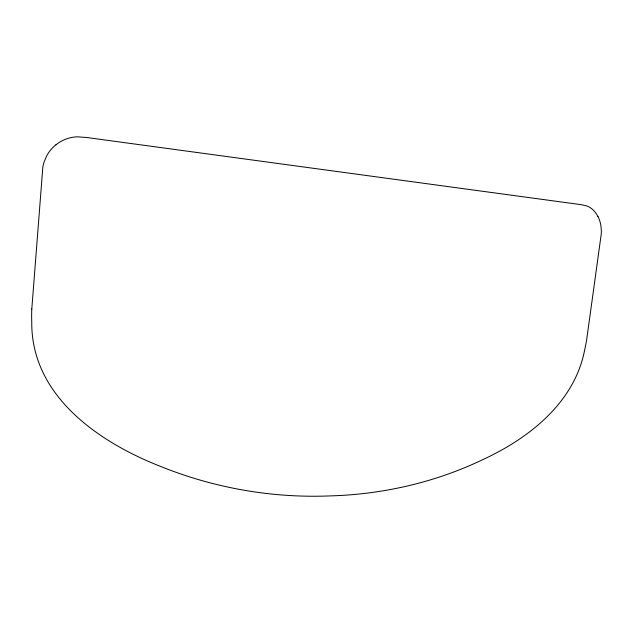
<?xml version="1.0" encoding="UTF-8"?>
<svg xmlns="http://www.w3.org/2000/svg" width="633" height="633" viewBox="0 0 633 633"><rect width="100%" height="100%" fill="white"/><g stroke="black" fill="none" stroke-linecap="round" stroke-linejoin="round"><path stroke-width="0.95" d="M31.8 308.967L42.854 166.914A41.604 40.132 55.7 0 1 44.065 162.111L46.597 156.05A38.36 36.983 54.6 0 1 55.862 144.815M31.792 308.967A159.405 150.061 -67.2 0 0 31.753 321.873C31.041 395.372 97.949 441.636 159.247 465.88C213.218 487.916 271.881 498.298 330.149 495.9C382.664 494.42 434.958 482.473 482.417 459.811C529.053 438.337 575.144 402.311 584.86 348.918A136.775 110.371 -75.4 0 0 586.72 339.351L601.287 233.775A31.595 24.196 -80.8 0 0 601.326 230.088L600.836 225.269A29.031 22.202 -80.9 0 0 597.956 216.502M55.91 144.862A38.154 36.785 54.6 0 1 77.179 136.823L86.444 137.472L581.418 204.704L586.775 205.907A28.881 22.092 -80.9 0 1 597.916 216.533"/></g></svg>
